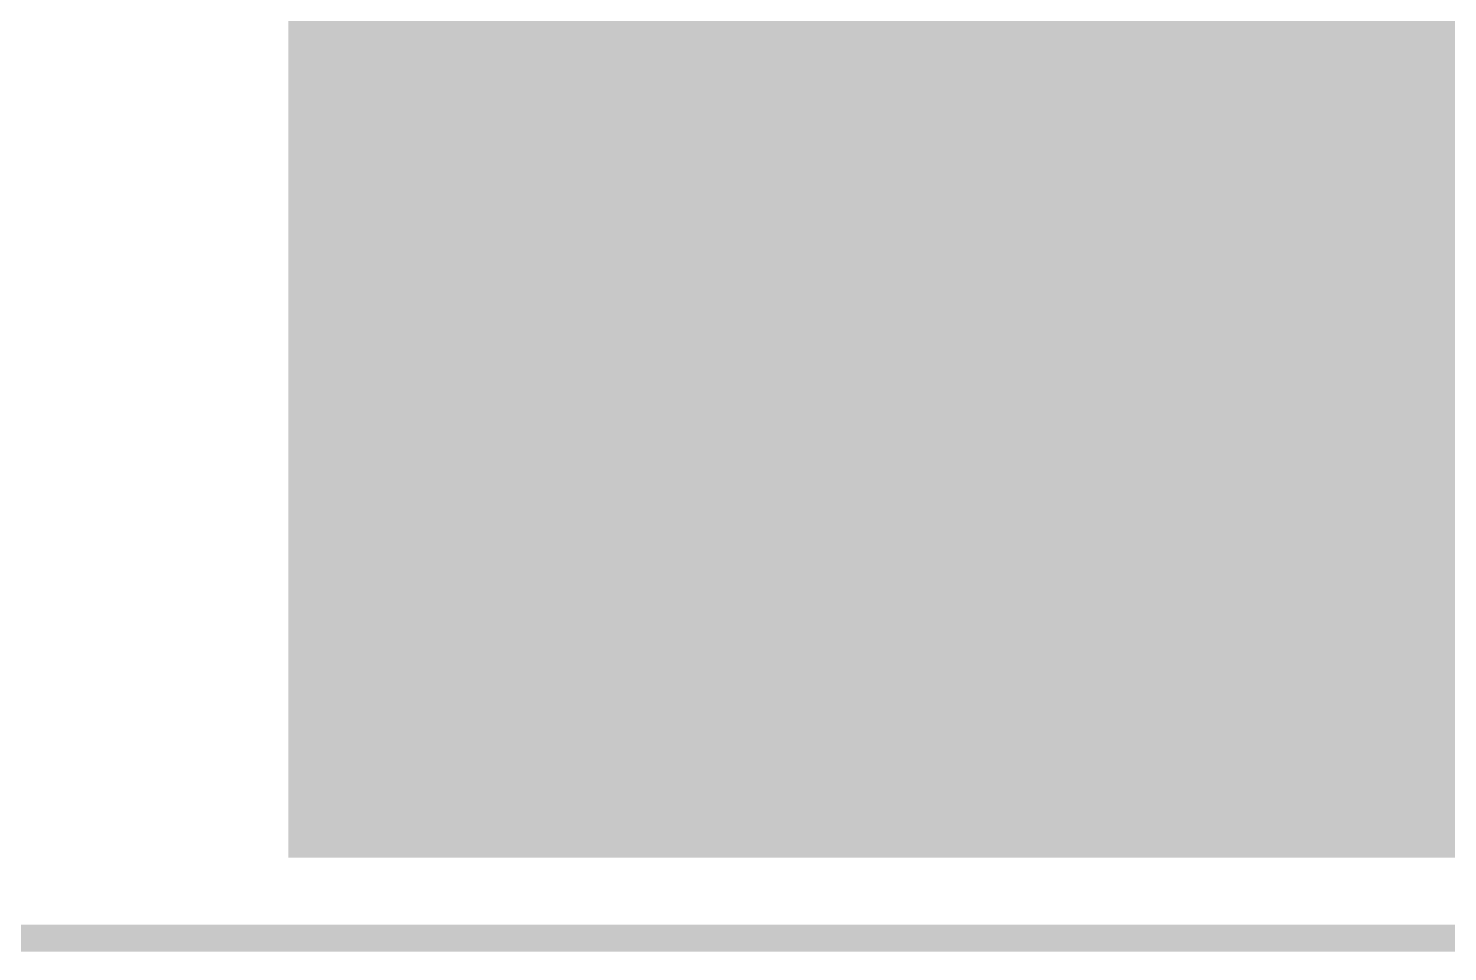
# Model space of a CAD drawing. Header units: millimetres. Extents: x 2043 to 2402, y 736 to 931.
# Drawn here: x 2195.91 to 2202.63, y 795.14 to 799.51 of the extents above; entities that cross this region are included whole.
import ezdxf

# ---------------------------------------------------------------- set-up
doc = ezdxf.new("R2010")
doc.units = ezdxf.units.MM
for name, color, linetype in [('BottomSolder', 6, 'Continuous'), ('TopOverlay', 2, 'Continuous'), ('TopSolder', 216, 'Continuous')]:
    doc.layers.add(name, color=color, linetype=linetype)

# ---------------------------------------------------------------- blocks, each defined once
blk = doc.blocks.new('RJ45_LED_8')
at = {"layer": 'BottomSolder', "const_width": 0.8636}
for points in [[(-6.8164, -5.9662, 1), (-5.9528, -5.9662, 1)], [(-4.2764, -5.9662, 1), (-3.4128, -5.9662, 1)]]:
    blk.add_lwpolyline(points, format="xyb", close=True, dxfattribs=at)
at = {"layer": 'TopOverlay', "const_width": 0.15}
for points in [[(-7.975, -8.4), (-7.975, 8.4)], [(-6.496, -7.928), (-6.496, -7.1377)], [(-6.0123, -7.486), (-7.0133, -7.486)], [(-3.3963, -7.501), (-4.3973, -7.501)], [(7.975, -8.4), (-7.975, -8.4)]]:
    blk.add_lwpolyline(points, dxfattribs=at)
at = {"layer": 'TopOverlay', "const_width": 0.075}
for points in [[(-6.5335, -7.1377, 1), (-6.4585, -7.1377, 1)], [(-7.0508, -7.486, 1), (-6.9758, -7.486, 1)], [(-6.0498, -7.486, 1), (-5.9748, -7.486, 1)], [(-4.4348, -7.501, 1), (-4.3598, -7.501, 1)], [(-3.4338, -7.501, 1), (-3.3588, -7.501, 1)], [(-6.5335, -7.928, 1), (-6.4585, -7.928, 1)], [(-8.0125, -8.4, 1), (-7.9375, -8.4, 1)], [(-8.0125, -8.4, 1), (-7.9375, -8.4, 1)]]:
    blk.add_lwpolyline(points, format="xyb", close=True, dxfattribs=at)
at = {"layer": 'TopSolder', "const_width": 0.8636}
for points in [[(-6.8164, -5.9662, 1), (-5.9528, -5.9662, 1)], [(-4.2764, -5.9662, 1), (-3.4128, -5.9662, 1)]]:
    blk.add_lwpolyline(points, format="xyb", close=True, dxfattribs=at)

msp = doc.modelspace()

# ---------------------------------------------------------------- linework, layer by layer
at = {"color": 7, "const_width": 0.1276}
for points in [[(2197.3152, 795.8025), (2197.3152, 812.6025)], [(2197.3152, 795.8025), (2197.3152, 812.6025)], [(2201.6152, 797.9025), (2201.6152, 799.7025)], [(2201.6152, 797.9025), (2201.6152, 799.7025)], [(2203.0652, 797.9025), (2201.6152, 797.9025)], [(2203.0652, 797.9025), (2201.6152, 797.9025)], [(2213.3152, 795.8025), (2197.3152, 795.8025)], [(2213.3152, 795.8025), (2197.3152, 795.8025)], [(2298.8153, 795.2025), (2083.8151, 795.2025)]]:
    msp.add_lwpolyline(points, dxfattribs=at)
at = {"color": 7, "const_width": 0.0638}
for points in [[(2201.6152, 797.8706, 1), (2201.6152, 797.9344, 1)], [(2201.6152, 797.8706, 1), (2201.6152, 797.9344, 1)], [(2201.6152, 797.8706, 1), (2201.6152, 797.9344, 1)], [(2201.6152, 797.8706, 1), (2201.6152, 797.9344, 1)], [(2197.3152, 795.7706, 1), (2197.3152, 795.8344, 1)], [(2197.3152, 795.7706, 1), (2197.3152, 795.8344, 1)], [(2197.3152, 795.7706, 1), (2197.3152, 795.8344, 1)], [(2197.3152, 795.7706, 1), (2197.3152, 795.8344, 1)]]:
    msp.add_lwpolyline(points, format="xyb", close=True, dxfattribs=at)
at = {"color": 7}
msp.add_solid([(2257.0831, 795.5835), (2257.0831, 811.8395), (2197.1391, 795.5835), (2197.1391, 811.8395)], dxfattribs=at)

# ---------------------------------------------------------------- block references
msp.add_blockref('RJ45_LED_8', (2205.3941, 804.1941), dxfattribs=at)

doc.saveas('drawing.dxf')
